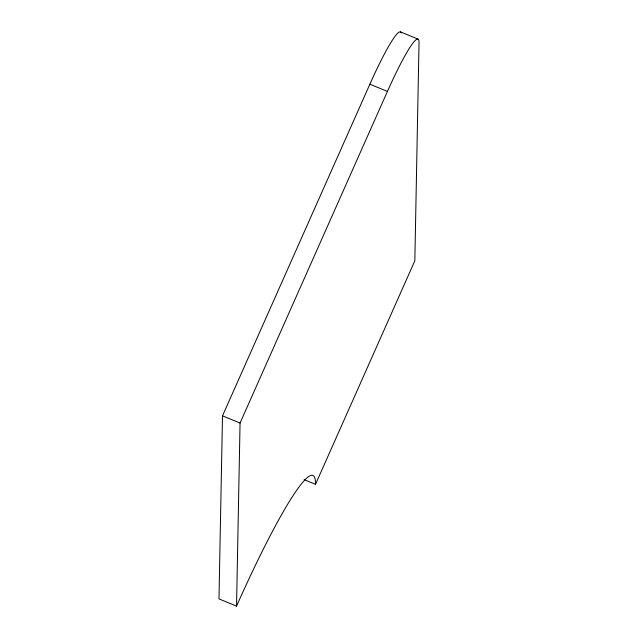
<?xml version="1.0" encoding="UTF-8"?>
<svg xmlns="http://www.w3.org/2000/svg" width="638" height="638" viewBox="0 0 638 638"><rect width="100%" height="100%" fill="white"/><g stroke="black" fill="none" stroke-linecap="round" stroke-linejoin="round"><path stroke-width="0.96" d="M401.238 33.056A81.816 8.757 -67.7 0 0 369.865 84.216L222.495 415.848L218.978 598.907L236.539 606.1A204.535 21.891 -67.7 0 1 315.515 484.29L414.836 260.798L419.022 42.682A81.816 8.757 -67.7 0 0 387.433 91.409L240.055 423.042L236.539 606.1M400.481 31.9L418.05 39.093M369.865 84.216L387.433 91.409M222.495 415.848L240.055 423.042M304.103 479.616L315.515 484.29"/></g></svg>
